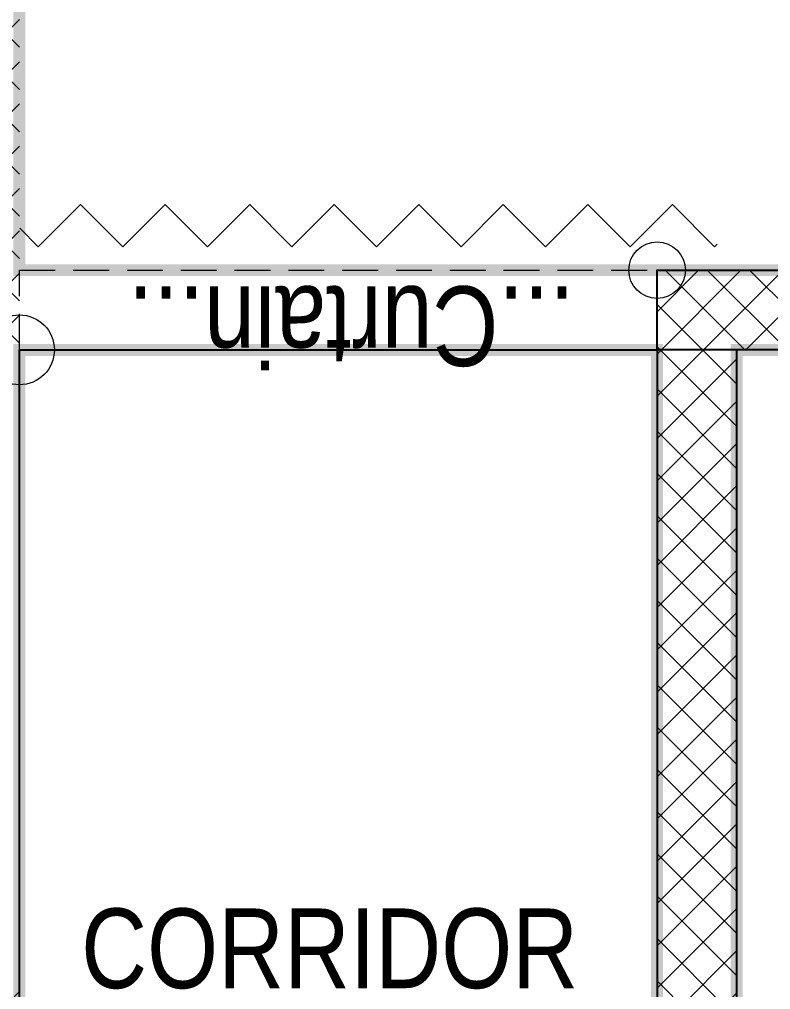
# Model space of a CAD drawing. Header units: millimetres. Extents: x -4703 to 3915, y -898839 to -884084.
# Drawn here: x 268 to 1210, y -886737 to -885520 of the extents above; entities that cross this region are included whole.
import ezdxf

# ---------------------------------------------------------------- set-up
doc = ezdxf.new("R2010")
doc.units = ezdxf.units.MM
doc.header["$LTSCALE"] = 12
doc.header["$MEASUREMENT"] = 0
doc.linetypes.add('a_p6_plan_L18$0$HIDDEN', pattern=[0.375, 0.25, -0.125])
doc.linetypes.add('ACAD_ISO03W100', pattern=[30, 12, -18])
for name, color, linetype, lineweight in [('A-SHUTTER', 5, 'Continuous', 18), ('LK-CURTAIN', 144, 'Continuous', 9), ('LK-FLOORING-GRAY', 8, 'Continuous', 15), ('LK-PART-HATCH', 8, 'Continuous', 5), ('LK-PARTITION', 21, 'Continuous', 25), ('LK-PELMET', 5, 'a_p6_plan_L18$0$HIDDEN', 9), ('LK-ROOM TAG', 7, 'Continuous', 25), ('LK-TILES FINISH', 251, 'Continuous', 5)]:
    doc.layers.add(name, color=color, linetype=linetype, lineweight=lineweight)
doc.layers.add('LK-FLUTED FINISH', color=20, linetype='Continuous', lineweight=30, true_color=0xff5e29)
doc.layers.add('PLANO-TRADE AREA', color=7, linetype='Continuous')
doc.styles.add('LK TXT STD 100', font='Arial Narrow.ttf', dxfattribs={"height": 100})

# ---------------------------------------------------------------- blocks, each defined once
blk = doc.blocks.new('A$C989cf251')
at = {"layer": 'LK-PART-HATCH', "ltscale": 0.001}
h = blk.add_hatch(dxfattribs=at)
h.set_pattern_fill('ANSI37', color=256, scale=300)
h.set_pattern_definition([(45, (-30406.33333333302, 894708), (-26.51650429449553, 26.51650429449553), []), (135, (-30406.33333333302, 894708), (-26.51650429449553, -26.51650429449553), [])])
h.paths.add_polyline_path([(298, 6380), (248, 6380), (248, 6272), (0, 6272), (0, 6222), (298, 6222)])
h.paths.add_polyline_path([(4073, 6380), (4023, 6380), (4023, 6192), (3072, 6192), (3072, 6210), (3022, 6210), (3022, 6142), (4073, 6142)])
h.paths.add_polyline_path([(6847, 6380), (6797, 6380), (6797, 6142), (7833, 6142), (7833, 6170), (7055, 6170), (7055, 6192), (6847, 6192)])
h.paths.add_polyline_path([(8810.000000000233, 6330), (8710.000000000233, 6330), (8710.000000000233, 4660.000004135072), (8810.000000000233, 4660.000004135072)])
h.paths.add_polyline_path([(9260.000000000233, 3860.000004135073), (8810.000000000233, 3860.000004135073), (8810.000000000233, 3760.000004135072), (9260.000000000233, 3760.000004135072)])
h.paths.add_polyline_path([(8810.000000000233, 3910.000004135073), (8710.000000000233, 3910.000004135073), (8710.000000000233, 2400), (8810.000000000233, 2400)])
h.paths.add_polyline_path([(10110.00000000023, 4510), (10010.00000000023, 4510), (10010.00000000023, 3760.000004135072), (10110.00000000023, 3760.000004135072)])
h.paths.add_polyline_path([(9260.000000000233, 2500), (8810.000000000233, 2500), (8810.000000000233, 2400), (9260.000000000233, 2400)])
h.paths.add_polyline_path([(11660, 2500), (10060.00000000023, 2500), (10060.00000000023, 2400), (11660, 2400)])
h.paths.add_polyline_path([(10060, 1600), (8859.999999992551, 1600), (8859.999999992551, 1500), (10060, 1500)])
h.paths.add_polyline_path([(10160, 1600), (10060, 1600), (10060, 1500), (10060, 0), (10160, 0)])
h.paths.add_polyline_path([(7660, 1500), (7560, 1500), (7560, 30), (7660, 30)])
h.paths.add_polyline_path([(8109.999999992551, 1600), (7560, 1600), (7560, 1500), (7660, 1500), (8109.999999992551, 1500)])
h.paths.add_polyline_path([(7560, 388), (7322, 388), (7322.000000000233, 268), (6917, 268), (6917, 30), (6967, 30), (6967, 218), (7372.000000000349, 218), (7372.000000000117, 338), (7560, 338)])
at = {"layer": 'LK-PARTITION'}
for points in [[(10060, 1600), (8859.999999992551, 1600), (8859.999999992551, 1500), (10060, 1500)], [(10160, 0), (10060, 0), (10060, 1600), (10160, 1600)]]:
    blk.add_lwpolyline(points, close=True, dxfattribs=at)
at = {"layer": 'LK-PELMET', "ltscale": 15}
blk.add_lwpolyline([(10160, 1600), (10060, 1600), (10060, 2400), (10160, 2400)], close=True, dxfattribs=at)

msp = doc.modelspace()

# ---------------------------------------------------------------- hatches: boundary and pattern name
at = {"layer": 'LK-CURTAIN'}
h = msp.add_hatch(dxfattribs=at)
h.set_pattern_fill('ZIGZAG', color=256, scale=600, angle=855)
h.set_pattern_definition([(134.9999999999996, (-88485.60233967379, -909881.7740894157), (-106.0660171779821, 5.527e-13), [74.99999999999895, -74.99999999999895]), (224.9999999999999, (-88538.63534826227, -909828.7410808266), (-5.598e-13, -106.0660171779821), [75, -75])])
edge = h.paths.add_edge_path()
edge.add_line((272.2476342394948, -885727.3535598727), (1142.553912999108, -885724.1177763292))
edge.add_line((1142.553912997246, -885724.1177763292), (1143.418689873069, -885814.8329262706))
edge.add_line((1134.815518186427, -885814.8329262702), (268.5539944777265, -885814.933106546))
edge.add_line((268.5539944777265, -885814.933106546), (268.5540637839586, -885725.1252410501))

# ---------------------------------------------------------------- linework, layer by layer
at = {"layer": 'LK-FLOORING-GRAY'}
for centre, radius in [((1068, -885834.1666666671), 35.5), ((268, -885934.1666666669), 43.83333333325572)]:
    msp.add_circle(centre, radius, dxfattribs=at)
at = {"layer": 'LK-FLUTED FINISH', "linetype": 'ACAD_ISO03W100', "ltscale": 0.05, "const_width": 15}
msp.add_lwpolyline([(1068, -887884.1666666744), (1068, -885934.166666667), (1068, -885934.166666667), (268, -885934.166666667), (268, -887284.1666666667), (-3662, -887284.1666666667)], dxfattribs=at)
at = {"layer": 'LK-TILES FINISH', "color": 212, "linetype": 'ACAD_ISO03W100', "ltscale": 0.05, "true_color": 0xde21d8, "const_width": 15}
for points in [[(2668, -885834.1666666671), (268, -885834.1666666671), (268, -884334.166666667), (2668, -884334.166666667)], [(1168, -885934.166666667), (2638, -885934.166666667), (2638, -888334.1666666671), (1168, -888334.1666666671)]]:
    msp.add_lwpolyline(points, close=True, dxfattribs=at)
at = {"layer": 'PLANO-TRADE AREA', "ltscale": 50}
msp.add_lwpolyline([(-3662, -887284.1666666667), (268, -887284.1666666667), (268, -885934.166666667), (1068, -885934.166666667), (1068, -888434.1666666669), (2638, -888434.1666666669), (2638, -896733.1666666671), (-3542, -896733.1666666671), (-3542, -895994.166666667), (-3712, -895994.166666667), (-3712.00000000012, -892984.166666667), (-3542, -892984.1666666667), (-3542, -892179.1666666669), (-3712, -892179.1666666669), (-3712, -888939.166666667), (-3502, -888939.166666667), (-3502, -888149.166666667), (-3662, -888149.1666666672)], close=True, dxfattribs=at)

# ---------------------------------------------------------------- block references
at = {"layer": 'A-SHUTTER', "rotation": 90}
msp.add_blockref('A$C989cf251', (2668, -895994.166666667), dxfattribs=at)

# ---------------------------------------------------------------- texts
at = {"layer": 'LK-CURTAIN', "insert": (958.5, -885853), "char_height": 100, "attachment_point": 7, "rotation": 180, "style": 'LK TXT STD 100'}
msp.add_mtext_dynamic_manual_height_columns('\\pi-6.07108;...Curtain...', width=527.8305593451565, gutter_width=0.9999999999999994, heights=[0], dxfattribs=at)
at = {"layer": 'LK-ROOM TAG', "color": 5, "linetype": 'Continuous', "ltscale": 3, "insert": (345.5, -886635.0211459755), "char_height": 100, "width": 1513.5, "attachment_point": 1, "style": 'LK TXT STD 100'}
msp.add_mtext('CORRIDOR', dxfattribs=at)

doc.saveas('drawing.dxf')
